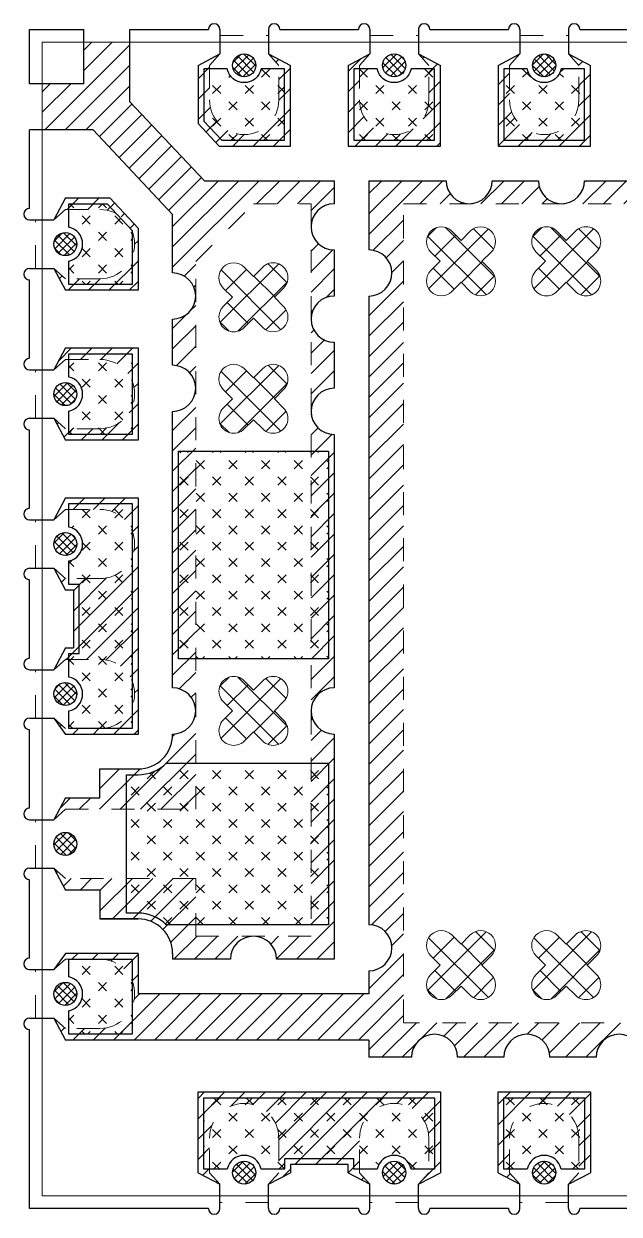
# Model space of a CAD drawing. Extents: x 2505 to 2922, y -308 to -10.
# Drawn here: x 2772.41 to 2774.99, y -50.03 to -44.87 of the extents above; entities that cross this region are included whole.
import ezdxf

# ---------------------------------------------------------------- set-up
doc = ezdxf.new("R2010")
doc.units = 0
doc.header["$LTSCALE"] = 5
doc.header["$MEASUREMENT"] = 0
doc.linetypes.add('HIDDEN2', pattern=[4.7625, 3.175, -1.5875])
doc.layers.get('0').update_dxf_attribs({"linetype": 'CONTINUOUS'})
for name, color, linetype in [('1D', 4, 'CONTINUOUS'), ('ETCH', 4, 'CONTINUOUS'), ('PKG', 2, 'CONTINUOUS'), ('PLATING', 3, 'CONTINUOUS'), ('TOP-Half-E', 6, 'CONTINUOUS')]:
    doc.layers.add(name, color=color, linetype=linetype)
pattern_1 = [(45, (2602.3224, -27.14075), (-0.07071068, 0.07071068), [0.05, -0.05]), (135, (2602.35775, -27.14075), (-0.07071068, -0.07071068), [0.05, -0.05])]
pattern_2 = [(225, (118.664977, -97.89904), (0.0441941738, -0.0441941738), [])]

msp = doc.modelspace()

# ---------------------------------------------------------------- hatches: boundary and pattern name
at = {"layer": 'ETCH'}
h = msp.add_hatch(dxfattribs=at)
h.set_pattern_fill('ANSI31', color=256, scale=0.5, angle=180)
h.set_pattern_definition(pattern_2)
h.paths.add_polyline_path([(2772.4921, -45.1295), (2772.6721, -45.1295), (2772.6721, -44.9495), (2772.8721, -44.9495), (2772.8721, -45.2072), (2773.1945, -45.5495), (2773.7571, -45.5495), (2773.7571, -45.6495, 0.414214), (2773.6571, -45.7495), (2773.6571, -45.6495), (2773.4071, -45.6495), (2773.2754, -45.7813), (2773.1246, -45.6211), (2773.0518, -45.6897), (2772.7126, -45.3295), (2772.4921, -45.3295)])
h.paths.add_polyline_path([(2773.5071, -48.9245), (2773.7571, -48.9245), (2773.7571, -47.948, -0.414214), (2773.6571, -47.848), (2773.6571, -48.8245), (2773.4071, -48.8245, -0.414214)])
h.paths.add_polyline_path([(2772.5421, -48.5295), (2772.5921, -48.5745), (2773.1571, -48.5745), (2773.1571, -48.8245), (2773.4071, -48.8245, 0.414214), (2773.3071, -48.9245), (2773.0571, -48.9245), (2773.0571, -48.8995, 0.414214), (2772.9071, -48.7495), (2772.7421, -48.7495), (2772.7421, -48.6245), (2772.5921, -48.6245)])
h.paths.add_polyline_path([(2772.5421, -48.3195), (2772.5921, -48.2245), (2772.7421, -48.2245), (2772.7421, -48.0995), (2772.9071, -48.0995, 0.414214), (2773.0571, -47.9495), (2773.0571, -47.948, 0.414214), (2773.1571, -47.848), (2773.1571, -48.2745), (2772.5921, -48.2745)])
h.paths.add_polyline_path([(2773.6571, -47.848), (2773.6571, -46.5495, 0.414214), (2773.7571, -46.6495), (2773.7571, -47.748, 0.414214)])
h.paths.add_polyline_path([(2773.0571, -47.748, -0.414214), (2773.1571, -47.848), (2773.1571, -47.1487), (2773.0571, -47.1487)])
h.paths.add_polyline_path([(2773.0571, -45.6954), (2773.0571, -45.8995), (2773.1571, -45.8995), (2773.2754, -45.7813), (2773.1246, -45.6211), (2773.0518, -45.6897)])
h.paths.add_polyline_path([(2773.0571, -47.1487), (2773.1571, -47.1487), (2773.1571, -46.7323), (2773.0571, -46.7323)])
h.paths.add_polyline_path([(2773.6571, -45.7495, 0.414214), (2773.7571, -45.8495), (2773.7571, -46.0495, 0.414214), (2773.6571, -46.1495)])
h.paths.add_polyline_path([(2773.6571, -46.1495, 0.414214), (2773.7571, -46.2495), (2773.7571, -46.4495, 0.414214), (2773.6571, -46.5495)])
h.paths.add_polyline_path([(2773.0571, -46.3495), (2773.1571, -46.3495), (2773.1571, -46.1495), (2773.0571, -46.1495)])
h.paths.add_polyline_path([(2773.0571, -46.5495), (2773.1571, -46.5495), (2773.1571, -46.3495), (2773.0571, -46.3495, -1)])
h.paths.add_polyline_path([(2773.0571, -46.7323), (2773.1571, -46.7323), (2773.1571, -46.5495), (2773.0571, -46.5495)])
h.paths.add_polyline_path([(2773.0571, -46.1495, 0.414214), (2773.1571, -46.0495), (2773.1571, -46.1495)])
h.paths.add_polyline_path([(2773.1571, -45.9495), (2773.0571, -45.9495, -0.414214), (2773.1571, -46.0495)])
h.paths.add_polyline_path([(2773.0571, -45.9495), (2773.1571, -45.9495), (2773.1571, -45.8995), (2773.0571, -45.8995)])
h = msp.add_hatch(dxfattribs=at)
h.set_pattern_fill('ANSI31', color=256, scale=0.5, angle=180)
h.set_pattern_definition(pattern_2)
h.paths.add_polyline_path([(2772.5421, -49.1795), (2772.5921, -49.2245), (2772.7421, -49.2245, 1), (2772.7421, -48.9245), (2772.5921, -48.9245), (2772.5421, -48.9695), (2772.5921, -48.8995), (2772.9071, -48.8995), (2772.9071, -49.0745), (2773.9071, -49.0745), (2773.9071, -48.9745, 1), (2773.9071, -48.7745), (2773.9071, -46.0495, 1), (2773.9071, -45.8495), (2773.9071, -45.5495), (2774.2421, -45.5495, 0.414214), (2774.3421, -45.6495), (2774.0571, -45.6495), (2774.0571, -49.1995), (2775.9271, -49.1995), (2775.9271, -45.6495), (2775.7971, -45.6495, 0.414214), (2775.8971, -45.5495), (2776.0771, -45.5495), (2776.0771, -45.8495, 1), (2776.0771, -46.0495), (2776.0771, -48.7745, 1), (2776.0771, -48.9745), (2776.0771, -49.0745), (2777.0771, -49.0745), (2777.0771, -48.8995), (2777.3921, -48.8995), (2777.4421, -48.9695), (2777.3921, -48.9245), (2777.2421, -48.9245, 1), (2777.2421, -49.2245), (2777.3921, -49.2245), (2777.4421, -49.1795), (2777.3921, -49.2745), (2776.0771, -49.2745), (2776.0771, -49.3495), (2775.8921, -49.3495, 1), (2775.6921, -49.3495), (2775.4921, -49.3495, 1), (2775.2921, -49.3495), (2775.0921, -49.3495, 1), (2774.8921, -49.3495), (2774.6921, -49.3495, 1), (2774.4921, -49.3495), (2774.2921, -49.3495, 1), (2774.0921, -49.3495), (2773.9071, -49.3495), (2773.9071, -49.2745), (2772.5921, -49.2745)])
h.paths.add_polyline_path([(2775.7671, -49.4995), (2775.7671, -49.8495), (2775.8621, -49.8995), (2775.8171, -49.8495), (2775.8171, -49.6995, -1), (2776.1171, -49.6995), (2776.1171, -49.8495), (2776.0721, -49.8995), (2776.1671, -49.8495), (2776.1671, -49.8145), (2776.4171, -49.8145), (2776.4171, -49.8495), (2776.5121, -49.8995), (2776.4671, -49.8495), (2776.4671, -49.6995, -1), (2776.7671, -49.6995), (2776.7671, -49.8495), (2776.7221, -49.8995), (2776.8171, -49.8495), (2776.8171, -49.4995)])
h.paths.add_polyline_path([(2773.1671, -49.8495), (2773.2621, -49.8995), (2773.2171, -49.8495), (2773.2171, -49.6995, -1), (2773.5171, -49.6995), (2773.5171, -49.8495), (2773.4721, -49.8995), (2773.5671, -49.8495), (2773.5671, -49.8145), (2773.8171, -49.8145), (2773.8171, -49.8495), (2773.9121, -49.8995), (2773.8671, -49.8495), (2773.8671, -49.6995, -1), (2774.1671, -49.6995), (2774.1671, -49.8495), (2774.1221, -49.8995), (2774.2171, -49.8495), (2774.2171, -49.4995), (2773.1671, -49.4995)])
h.paths.add_polyline_path([(2777.0771, -46.2745), (2777.0771, -47.3245), (2777.3921, -47.3245), (2777.4421, -47.2295), (2777.3921, -47.2745), (2777.2421, -47.2745, -1), (2777.2421, -46.9745), (2777.3921, -46.9745), (2777.4421, -47.0195), (2777.3921, -46.9245), (2777.3571, -46.9245), (2777.3571, -46.6745), (2777.3921, -46.6745), (2777.4421, -46.5795), (2777.3921, -46.6245), (2777.2421, -46.6245, -1), (2777.2421, -46.3245), (2777.3921, -46.3245), (2777.4421, -46.3695), (2777.3921, -46.2745)])
h.paths.add_polyline_path([(2772.5421, -47.0195), (2772.5921, -46.9245), (2772.9071, -46.9245), (2772.9071, -47.9495), (2772.5921, -47.9495), (2772.5421, -47.8795), (2772.5921, -47.9245), (2772.7421, -47.9245, 1), (2772.7421, -47.6245), (2772.5921, -47.6245), (2772.5421, -47.6695), (2772.5921, -47.5745), (2772.6271, -47.5745), (2772.6271, -47.3245), (2772.5921, -47.3245), (2772.5421, -47.2295), (2772.5921, -47.2745), (2772.7421, -47.2745, 1), (2772.7421, -46.9745), (2772.5921, -46.9745)])
h.paths.add_polyline_path([(2775.1671, -45.6495), (2775.1671, -45.0495), (2775.2121, -44.9995), (2775.1171, -45.0495), (2775.1171, -45.5495), (2774.8421, -45.5495, -0.414214), (2774.7421, -45.6495)])
h.paths.add_polyline_path([(2775.4221, -44.9995), (2775.5171, -45.0495), (2775.5171, -45.5495), (2775.6971, -45.5495, 0.414214), (2775.7971, -45.6495), (2775.4671, -45.6495), (2775.4671, -45.0495)])
h.paths.add_polyline_path([(2773.1671, -45.0495), (2773.1671, -45.3016), (2773.2593, -45.3995), (2773.5671, -45.3995), (2773.5671, -45.0495), (2773.4721, -44.9995), (2773.5171, -45.0495), (2773.5171, -45.1995, -1), (2773.2171, -45.1995), (2773.2171, -45.0495), (2773.2621, -44.9995)])
h.paths.add_polyline_path([(2775.7671, -45.0495), (2775.7671, -45.3995), (2776.1671, -45.3995), (2776.1671, -45.0495), (2776.0721, -44.9995), (2776.1171, -45.0495), (2776.1171, -45.1995, -1), (2775.8171, -45.1995), (2775.8171, -45.0495), (2775.8621, -44.9995)])
h.paths.add_polyline_path([(2775.1171, -49.8495), (2775.2121, -49.8995), (2775.1671, -49.8495), (2775.1671, -49.6995, -1), (2775.4671, -49.6995), (2775.4671, -49.8495), (2775.4221, -49.8995), (2775.5171, -49.8495), (2775.5171, -49.4995), (2775.1171, -49.4995)])
h.paths.add_polyline_path([(2774.4671, -49.8495), (2774.5621, -49.8995), (2774.5171, -49.8495), (2774.5171, -49.6995, -1), (2774.8171, -49.6995), (2774.8171, -49.8495), (2774.7721, -49.8995), (2774.8671, -49.8495), (2774.8671, -49.4995), (2774.4671, -49.4995)])
h.paths.add_polyline_path([(2773.8171, -45.0495), (2773.8171, -45.3995), (2774.2171, -45.3995), (2774.2171, -45.0495), (2774.1221, -44.9995), (2774.1671, -45.0495), (2774.1671, -45.1995, -1), (2773.8671, -45.1995), (2773.8671, -45.0495), (2773.9121, -44.9995)])
h.paths.add_polyline_path([(2774.4671, -45.0495), (2774.4671, -45.3995), (2774.8671, -45.3995), (2774.8671, -45.0495), (2774.7721, -44.9995), (2774.8171, -45.0495), (2774.8171, -45.1995, -1), (2774.5171, -45.1995), (2774.5171, -45.0495), (2774.5621, -44.9995)])
h.paths.add_polyline_path([(2776.4171, -45.0495), (2776.4171, -45.3995), (2776.725, -45.3995), (2776.8171, -45.3016), (2776.8171, -45.0495), (2776.7221, -44.9995), (2776.7671, -45.0495), (2776.7671, -45.1995, -1), (2776.4671, -45.1995), (2776.4671, -45.0495), (2776.5121, -44.9995)])
h.paths.add_polyline_path([(2772.5421, -46.3695), (2772.5921, -46.2745), (2772.9071, -46.2745), (2772.9071, -46.6745), (2772.5921, -46.6745), (2772.5421, -46.5795), (2772.5921, -46.6245), (2772.7421, -46.6245, 1), (2772.7421, -46.3245), (2772.5921, -46.3245)])
h.paths.add_polyline_path([(2777.0771, -45.7549), (2777.0771, -46.0245), (2777.3921, -46.0245), (2777.4421, -45.9295), (2777.3921, -45.9745), (2777.2421, -45.9745, -1), (2777.2421, -45.6745), (2777.3921, -45.6745), (2777.4421, -45.7195), (2777.3921, -45.6245), (2777.1999, -45.6245)])
h.paths.add_polyline_path([(2772.5421, -45.7195), (2772.5921, -45.6245), (2772.7843, -45.6245), (2772.9071, -45.7549), (2772.9071, -46.0245), (2772.5921, -46.0245), (2772.5421, -45.9295), (2772.5921, -45.9745), (2772.7421, -45.9745, 1), (2772.7421, -45.6745), (2772.5921, -45.6745)])
h.paths.add_polyline_path([(2777.0771, -47.5745), (2777.0771, -47.9495), (2777.3921, -47.9495), (2777.4421, -47.8795), (2777.3921, -47.9245), (2777.2421, -47.9245, -1), (2777.2421, -47.6245), (2777.3921, -47.6245), (2777.4421, -47.6695), (2777.3921, -47.5745)])
h.paths.add_polyline_path([(2774.7421, -45.6495, -0.414214), (2774.6421, -45.5495), (2774.4421, -45.5495, -0.414214), (2774.3421, -45.6495)])
h.paths.add_polyline_path([(2776.9271, -45.6954), (2777.2716, -45.3295)])
h = msp.add_hatch(dxfattribs=at)
h.set_pattern_fill('ANSI31', color=256, scale=0.5, angle=180)
h.set_pattern_definition(pattern_2)
h.paths.add_polyline_path([(2773.5071, -48.9245), (2773.7571, -48.9245), (2773.7571, -47.948, -0.414214), (2773.6571, -47.848), (2773.6571, -48.8245), (2773.4071, -48.8245, -0.414214)])
h.paths.add_polyline_path([(2772.5421, -48.5295), (2772.5921, -48.5745), (2773.1571, -48.5745), (2773.1571, -48.8245), (2773.4071, -48.8245, 0.414214), (2773.3071, -48.9245), (2773.0571, -48.9245), (2773.0571, -48.8995, 0.414214), (2772.9071, -48.7495), (2772.7421, -48.7495), (2772.7421, -48.6245), (2772.5921, -48.6245)])
h.paths.add_polyline_path([(2773.6571, -47.848), (2773.6571, -46.5495, 0.414214), (2773.7571, -46.6495), (2773.7571, -47.748, 0.414214)])
h.paths.add_polyline_path([(2773.6571, -46.1495, 0.414214), (2773.7571, -46.2495), (2773.7571, -46.4495, 0.414214), (2773.6571, -46.5495)])
h.paths.add_polyline_path([(2773.6571, -45.7495, 0.414214), (2773.7571, -45.8495), (2773.7571, -46.0495, 0.414214), (2773.6571, -46.1495)])
at = {"layer": 'PLATING', "lineweight": -3}
h = msp.add_hatch(dxfattribs=at)
h.set_pattern_fill('CROSS', color=3, scale=0.1)
h.set_pattern_definition(pattern_1)
h.paths.add_polyline_path([(2775.7921, -49.5245), (2775.7921, -49.8344), (2775.8936, -49.8344, -0.815439), (2776.0406, -49.8344), (2776.1421, -49.8344), (2776.1421, -49.7895), (2776.4421, -49.7895), (2776.4421, -49.8344), (2776.5436, -49.8344, -0.815439), (2776.6906, -49.8344), (2776.7921, -49.8344), (2776.7921, -49.5245)])
h.paths.add_polyline_path([(2773.1921, -49.8344), (2773.1921, -49.5245), (2774.1921, -49.5245), (2774.1921, -49.8344), (2774.0906, -49.8344, 0.815439), (2773.9436, -49.8344), (2773.8421, -49.8344), (2773.8421, -49.7895), (2773.5421, -49.7895), (2773.5421, -49.8344), (2773.4406, -49.8344, 0.815439), (2773.2936, -49.8344)])
h.paths.add_polyline_path([(2777.1021, -46.2995), (2777.1021, -47.2745), (2777.377, -47.2745), (2777.377, -47.198, -0.815439), (2777.377, -47.051), (2777.377, -46.9495), (2777.3321, -46.9495), (2777.3321, -46.6495), (2777.377, -46.6495), (2777.377, -46.548, -0.815439), (2777.377, -46.401), (2777.377, -46.2995)])
h.paths.add_polyline_path([(2772.6072, -47.051, -0.815439), (2772.6072, -47.198), (2772.6072, -47.2995), (2772.6521, -47.2995), (2772.6521, -47.5995), (2772.6072, -47.5995), (2772.6072, -47.701, -0.815439), (2772.6072, -47.848), (2772.6072, -47.9245), (2772.8821, -47.9245), (2772.8821, -46.9495), (2772.6072, -46.9495)])
h.paths.add_polyline_path([(2773.1921, -45.0646), (2773.1921, -45.2917), (2773.2701, -45.3745), (2773.5421, -45.3745), (2773.5421, -45.0646), (2773.4406, -45.0646, -0.815439), (2773.2936, -45.0646)])
h.paths.add_polyline_path([(2773.8421, -45.0646), (2773.8421, -45.3745), (2774.1921, -45.3745), (2774.1921, -45.0646), (2774.0906, -45.0646, -0.815439), (2773.9436, -45.0646)])
h.paths.add_polyline_path([(2776.4421, -45.3745), (2776.4421, -45.0646), (2776.5436, -45.0646, 0.815439), (2776.6906, -45.0646), (2776.7921, -45.0646), (2776.7921, -45.2917), (2776.7142, -45.3745)])
h.paths.add_polyline_path([(2774.4921, -45.0646), (2774.4921, -45.3745), (2774.8421, -45.3745), (2774.8421, -45.0646), (2774.7406, -45.0646, -0.815439), (2774.5936, -45.0646)])
h.paths.add_polyline_path([(2775.1421, -45.0646), (2775.1421, -45.3745), (2775.4921, -45.3745), (2775.4921, -45.0646), (2775.3906, -45.0646, -0.815439), (2775.2436, -45.0646)])
h.paths.add_polyline_path([(2775.7921, -45.0646), (2775.7921, -45.3745), (2776.1421, -45.3745), (2776.1421, -45.0646), (2776.0406, -45.0646, -0.815439), (2775.8936, -45.0646)])
h.paths.add_polyline_path([(2775.1421, -49.8344), (2775.1421, -49.5245), (2775.4921, -49.5245), (2775.4921, -49.8344), (2775.3906, -49.8344, 0.815439), (2775.2436, -49.8344)])
h.paths.add_polyline_path([(2774.4921, -49.8344), (2774.4921, -49.5245), (2774.8421, -49.5245), (2774.8421, -49.8344), (2774.7406, -49.8344, 0.815439), (2774.5936, -49.8344)])
h.paths.add_polyline_path([(2777.1021, -45.7648), (2777.1021, -45.9995), (2777.377, -45.9995), (2777.377, -45.898, -0.815439), (2777.377, -45.751), (2777.377, -45.6495), (2777.2107, -45.6495)])
h.paths.add_polyline_path([(2772.6072, -46.401, -0.815439), (2772.6072, -46.548), (2772.6072, -46.6495), (2772.8821, -46.6495), (2772.8821, -46.2995), (2772.6072, -46.2995)])
h.paths.add_polyline_path([(2772.6072, -45.751, -0.815439), (2772.6072, -45.898), (2772.6072, -45.9995), (2772.8821, -45.9995), (2772.8821, -45.7648), (2772.7735, -45.6495), (2772.6072, -45.6495)])
h.paths.add_polyline_path([(2777.1021, -48.9245), (2777.1021, -49.2495), (2777.377, -49.2495), (2777.377, -49.148, -0.815439), (2777.377, -49.001), (2777.377, -48.9245)])
h.paths.add_polyline_path([(2777.1021, -47.5995), (2777.1021, -47.9245), (2777.377, -47.9245), (2777.377, -47.848, -0.815439), (2777.377, -47.701), (2777.377, -47.5995)])
h.paths.add_polyline_path([(2772.6072, -49.001, -0.815439), (2772.6072, -49.148), (2772.6072, -49.2495), (2772.8821, -49.2495), (2772.8821, -48.9245), (2772.6072, -48.9245)])
h = msp.add_hatch(dxfattribs=at)
h.set_pattern_fill('CROSS', color=3, scale=0.1)
h.set_pattern_definition(pattern_1)
h.paths.add_polyline_path([(2776.2521, -48.0745), (2776.2521, -48.7745), (2776.9546, -48.7745, -0.196262), (2777.0771, -48.7245), (2777.1271, -48.7245), (2777.1271, -48.1245), (2777.0771, -48.1245, -0.196262), (2776.9546, -48.0745)])
h.paths.add_polyline_path([(2772.8571, -48.7245), (2772.8571, -48.1245), (2772.9071, -48.1245, 0.196262), (2773.0296, -48.0745), (2773.7321, -48.0745), (2773.7321, -48.7745), (2773.0296, -48.7745, 0.196262), (2772.9071, -48.7245)])
h.paths.add_polyline_path([(2773.0821, -47.6215), (2773.0821, -46.7215), (2773.7321, -46.7215), (2773.7321, -47.6215)])
h.paths.add_polyline_path([(2776.2521, -46.1911), (2776.2521, -47.0911), (2776.9021, -47.0911), (2776.9021, -46.1911)])
at = {"layer": 'TOP-Half-E', "lineweight": -3}
h = msp.add_hatch(dxfattribs=at)
h.set_pattern_fill('ANSI37', color=6, scale=0.2)
h.set_pattern_definition([(45, (2609.27575, -27.140749), (-0.0176776695, 0.0176776695), []), (135, (2609.27575, -27.140749), (-0.0176776695, -0.0176776695), [])])
h.paths.add_polyline_path([(2773.4171, -45.0495, 1), (2773.3171, -45.0495, 1)])
h.paths.add_polyline_path([(2775.3671, -45.0495, 1), (2775.2671, -45.0495, 1)])
h.paths.add_polyline_path([(2777.4421, -45.8245, 1), (2777.3421, -45.8245, 1)])
h.paths.add_polyline_path([(2775.3671, -45.4995, 1), (2775.2671, -45.4995, 1)])
h.paths.add_polyline_path([(2776.6671, -45.0495, 1), (2776.5671, -45.0495, 1)])
h.paths.add_polyline_path([(2772.6421, -49.0745, 1), (2772.5421, -49.0745, 1)])
h.paths.add_polyline_path([(2774.0671, -45.0495, 1), (2773.9671, -45.0495, 1)])
h.paths.add_polyline_path([(2776.6671, -49.8495, 1), (2776.5671, -49.8495, 1)])
h.paths.add_polyline_path([(2775.3671, -49.8495, 1), (2775.2671, -49.8495, 1)])
h.paths.add_polyline_path([(2774.0671, -49.8495, 1), (2773.9671, -49.8495, 1)])
h.paths.add_polyline_path([(2774.7171, -45.0495, 1), (2774.6171, -45.0495, 1)])
h.paths.add_polyline_path([(2777.4421, -46.4745, 1), (2777.3421, -46.4745, 1)])
h.paths.add_polyline_path([(2774.7171, -49.8495, 1), (2774.6171, -49.8495, 1)])
h.paths.add_polyline_path([(2777.4421, -48.4245, 1), (2777.3421, -48.4245, 1)])
h.paths.add_polyline_path([(2777.4421, -47.1245, 1), (2777.3421, -47.1245, 1)])
h.paths.add_polyline_path([(2773.4171, -49.8495, 1), (2773.3171, -49.8495, 1)])
h.paths.add_polyline_path([(2777.4421, -49.0745, 1), (2777.3421, -49.0745, 1)])
h.paths.add_polyline_path([(2772.6421, -47.7745, 1), (2772.5421, -47.7745, 1)])
h.paths.add_polyline_path([(2776.0171, -45.0495, 1), (2775.9171, -45.0495, 1)])
h.paths.add_polyline_path([(2776.0171, -49.8495, 1), (2775.9171, -49.8495, 1)])
h.paths.add_polyline_path([(2772.6421, -48.4245, 1), (2772.5421, -48.4245, 1)])
h.paths.add_polyline_path([(2772.6421, -46.4745, 1), (2772.5421, -46.4745, 1)])
h.paths.add_polyline_path([(2777.4421, -47.7745, 1), (2777.3421, -47.7745, 1)])
h.paths.add_polyline_path([(2772.6421, -47.1245, 1), (2772.5421, -47.1245, 1)])
h.paths.add_polyline_path([(2772.6421, -45.8245, 1), (2772.5421, -45.8245, 1)])
at = {"layer": 'TOP-Half-E', "lineweight": 5}
h = msp.add_hatch(dxfattribs=at)
h.set_pattern_fill('ANSI37', color=256, scale=0.02565)
h.set_pattern_definition([(315, (219.30733, 1333.85203), (-0.0575858924, -0.0575858924), []), (225, (219.30733, 1333.85203), (-0.0575858924, 0.0575858924), [])])
h.paths.add_polyline_path([(2774.3974, -45.8991), (2774.4376, -45.859, 1), (2774.3469, -45.7683), (2774.3067, -45.8084), (2774.2666, -45.7683, 1), (2774.1759, -45.859), (2774.2161, -45.8991), (2774.1759, -45.9393, 1), (2774.2666, -46.03), (2774.3067, -45.9898), (2774.3469, -46.03, 1), (2774.4376, -45.9393)])
h = msp.add_hatch(dxfattribs=at)
h.set_pattern_fill('ANSI37', color=256, scale=0.02565)
h.set_pattern_definition([(315, (219.76333, 1333.85203), (-0.0575858924, -0.0575858924), []), (225, (219.76333, 1333.85203), (-0.0575858924, 0.0575858924), [])])
h.paths.add_polyline_path([(2774.8534, -45.8991), (2774.8936, -45.859, 1), (2774.8029, -45.7683), (2774.7627, -45.8084), (2774.7226, -45.7683, 1), (2774.6319, -45.859), (2774.6721, -45.8991), (2774.6319, -45.9393, 1), (2774.7226, -46.03), (2774.7627, -45.9898), (2774.8029, -46.03, 1), (2774.8936, -45.9393)])
h = msp.add_hatch(dxfattribs=at)
h.set_pattern_fill('ANSI37', color=256, scale=0.02565)
h.set_pattern_definition([(45, (218.4077, -1425.80614), (-0.0575858924, 0.0575858924), []), (135, (218.4077, -1425.80614), (-0.0575858924, -0.0575858924), [])])
h.paths.add_polyline_path([(2773.4978, -46.055), (2773.538, -46.0952, -1), (2773.4473, -46.1858), (2773.4071, -46.1457), (2773.367, -46.1858, -1), (2773.2763, -46.0952), (2773.3164, -46.055), (2773.2763, -46.0148, -1), (2773.367, -45.9242), (2773.4071, -45.9643), (2773.4473, -45.9242, -1), (2773.538, -46.0148)])
h = msp.add_hatch(dxfattribs=at)
h.set_pattern_fill('ANSI37', color=256, scale=0.02565)
h.set_pattern_definition([(45, (218.4077, -1426.24614), (-0.0575858924, 0.0575858924), []), (135, (218.4077, -1426.24614), (-0.0575858924, -0.0575858924), [])])
h.paths.add_polyline_path([(2773.4978, -46.495), (2773.538, -46.5352, -1), (2773.4473, -46.6258), (2773.4071, -46.5857), (2773.367, -46.6258, -1), (2773.2763, -46.5352), (2773.3164, -46.495), (2773.2763, -46.4548, -1), (2773.367, -46.3642), (2773.4071, -46.4043), (2773.4473, -46.3642, -1), (2773.538, -46.4548)])
h = msp.add_hatch(dxfattribs=at)
h.set_pattern_fill('ANSI37', color=256, scale=0.02565, angle=360)
h.set_pattern_definition([(315, (218.4077, 1331.90315), (-0.0575858924, -0.0575858924), []), (225, (218.4077, 1331.90315), (-0.0575858924, 0.0575858924), [])])
h.paths.add_polyline_path([(2773.4978, -47.848), (2773.538, -47.8078, 1), (2773.4473, -47.7171), (2773.4071, -47.7573), (2773.367, -47.7171, 1), (2773.2763, -47.8078), (2773.3164, -47.848), (2773.2763, -47.8881, 1), (2773.367, -47.9788), (2773.4071, -47.9387), (2773.4473, -47.9788, 1), (2773.538, -47.8881)])
h = msp.add_hatch(dxfattribs=at)
h.set_pattern_fill('ANSI37', color=256, scale=0.02565, angle=360)
h.set_pattern_definition([(45, (219.30733, -1428.70101), (-0.0575858924, 0.0575858924), []), (135, (219.30733, -1428.70101), (-0.0575858924, -0.0575858924), [])])
h.paths.add_polyline_path([(2774.3974, -48.9499), (2774.4376, -48.99, -1), (2774.3469, -49.0807), (2774.3067, -49.0406), (2774.2666, -49.0807, -1), (2774.1759, -48.99), (2774.2161, -48.9499), (2774.1759, -48.9097, -1), (2774.2666, -48.819), (2774.3067, -48.8592), (2774.3469, -48.819, -1), (2774.4376, -48.9097)])
h = msp.add_hatch(dxfattribs=at)
h.set_pattern_fill('ANSI37', color=256, scale=0.02565, angle=360)
h.set_pattern_definition([(45, (219.76333, -1428.70101), (-0.0575858924, 0.0575858924), []), (135, (219.76333, -1428.70101), (-0.0575858924, -0.0575858924), [])])
h.paths.add_polyline_path([(2774.8534, -48.9499), (2774.8936, -48.99, -1), (2774.8029, -49.0807), (2774.7627, -49.0406), (2774.7226, -49.0807, -1), (2774.6319, -48.99), (2774.6721, -48.9499), (2774.6319, -48.9097, -1), (2774.7226, -48.819), (2774.7627, -48.8592), (2774.8029, -48.819, -1), (2774.8936, -48.9097)])

# ---------------------------------------------------------------- linework, layer by layer
for p, q in [((2772.6721, -45.1295), (2772.6721, -44.8945)), ((2772.8721, -45.2072), (2772.8721, -44.8945)), ((2773.2621, -44.8945), (2773.2621, -44.9995)), ((2773.2621, -44.8945), (2773.2621, -44.9995)), ((2773.4721, -44.8945), (2773.4721, -44.9995)), ((2773.4721, -44.8945), (2773.4721, -44.9995)), ((2773.9121, -44.8945), (2773.9121, -44.9995)), ((2773.9121, -44.8945), (2773.9121, -44.9995)), ((2774.1221, -44.8945), (2774.1221, -44.9995)), ((2774.1221, -44.8945), (2774.1221, -44.9995)), ((2774.5621, -44.8945), (2774.5621, -44.9995)), ((2774.5621, -44.8945), (2774.5621, -44.9995)), ((2774.7721, -44.8945), (2774.7721, -44.9995)), ((2774.7721, -44.8945), (2774.7721, -44.9995)), ((2773.1671, -45.0495), (2773.2621, -44.9995)), ((2773.4721, -44.9995), (2773.5671, -45.0495)), ((2773.8171, -45.0495), (2773.9121, -44.9995)), ((2774.1221, -44.9995), (2774.2171, -45.0495)), ((2774.4671, -45.0495), (2774.5621, -44.9995)), ((2774.7721, -44.9995), (2774.8671, -45.0495)), ((2773.1671, -45.0495), (2773.1671, -45.3016)), ((2773.5671, -45.3995), (2773.5671, -45.0495)), ((2773.8171, -45.0495), (2773.8171, -45.3995)), ((2774.2171, -45.3995), (2774.2171, -45.0495)), ((2774.4671, -45.0495), (2774.4671, -45.3995)), ((2774.8671, -45.3995), (2774.8671, -45.0495)), ((2772.6721, -45.1295), (2772.4371, -45.1295)), ((2773.1945, -45.5495), (2772.8721, -45.2072)), ((2773.2593, -45.3995), (2773.1671, -45.3016)), ((2772.7126, -45.3295), (2772.4371, -45.3295)), ((2773.0571, -45.6954), (2772.7126, -45.3295)), ((2773.2593, -45.3995), (2773.5671, -45.3995)), ((2773.8171, -45.3995), (2774.2171, -45.3995)), ((2774.4671, -45.3995), (2774.8671, -45.3995)), ((2773.1945, -45.5495), (2773.7571, -45.5495)), ((2773.7571, -45.5495), (2773.7571, -45.6495)), ((2773.9071, -45.5495), (2773.9071, -45.8495)), ((2772.5921, -45.6245), (2772.5421, -45.7195)), ((2772.5921, -45.6245), (2772.7843, -45.6245)), ((2772.9071, -45.7549), (2772.7843, -45.6245)), ((2773.0571, -45.9495), (2773.0571, -45.6954)), ((2772.4371, -45.7195), (2772.5421, -45.7195)), ((2772.4371, -45.7195), (2772.5421, -45.7195)), ((2772.9071, -45.7549), (2772.9071, -46.0245)), ((2773.7571, -45.8495), (2773.7571, -46.0495)), ((2772.4371, -45.9295), (2772.5421, -45.9295)), ((2772.4371, -45.9295), (2772.5421, -45.9295)), ((2772.5421, -45.9295), (2772.5921, -46.0245)), ((2772.9071, -46.0245), (2772.5921, -46.0245)), ((2773.9071, -46.0495), (2773.9071, -48.7745)), ((2773.0571, -46.3495), (2773.0571, -46.1495)), ((2772.5921, -46.2745), (2772.5421, -46.3695)), ((2772.5921, -46.2745), (2772.9071, -46.2745)), ((2772.9071, -46.2745), (2772.9071, -46.6745)), ((2773.7571, -46.2495), (2773.7571, -46.4495)), ((2772.4371, -46.3695), (2772.5421, -46.3695)), ((2772.4371, -46.3695), (2772.5421, -46.3695)), ((2772.4371, -46.5795), (2772.5421, -46.5795)), ((2772.4371, -46.5795), (2772.5421, -46.5795)), ((2772.5421, -46.5795), (2772.5921, -46.6745)), ((2773.0571, -47.748), (2773.0571, -46.5495)), ((2772.9071, -46.6745), (2772.5921, -46.6745)), ((2773.7571, -46.6495), (2773.7571, -47.748)), ((2772.5921, -46.9245), (2772.5421, -47.0195)), ((2772.5921, -46.9245), (2772.9071, -46.9245)), ((2772.9071, -46.9245), (2772.9071, -47.9495)), ((2772.4371, -47.0195), (2772.5421, -47.0195)), ((2772.4371, -47.0195), (2772.5421, -47.0195)), ((2772.4371, -47.2295), (2772.5421, -47.2295)), ((2772.4371, -47.2295), (2772.5421, -47.2295)), ((2772.5421, -47.2295), (2772.5921, -47.3245)), ((2772.6271, -47.3245), (2772.5921, -47.3245)), ((2772.5921, -47.5745), (2772.5421, -47.6695)), ((2772.5921, -47.5745), (2772.6271, -47.5745)), ((2772.4371, -47.6695), (2772.5421, -47.6695)), ((2772.4371, -47.6695), (2772.5421, -47.6695)), ((2772.4371, -47.8795), (2772.5421, -47.8795)), ((2772.4371, -47.8795), (2772.5421, -47.8795)), ((2772.5421, -47.8795), (2772.5921, -47.9495)), ((2772.9071, -47.9495), (2772.5921, -47.9495)), ((2773.0571, -47.9495), (2773.0571, -47.948)), ((2773.7571, -47.948), (2773.7571, -48.9245)), ((2772.7421, -48.0995), (2772.9071, -48.0995)), ((2772.7421, -48.2245), (2772.7421, -48.0995)), ((2772.5921, -48.2245), (2772.5421, -48.3195)), ((2772.5921, -48.2245), (2772.7421, -48.2245)), ((2772.4371, -48.3195), (2772.5421, -48.3195)), ((2772.4371, -48.3195), (2772.5421, -48.3195)), ((2772.4371, -48.5295), (2772.5421, -48.5295)), ((2772.4371, -48.5295), (2772.5421, -48.5295)), ((2772.5421, -48.5295), (2772.5921, -48.6245)), ((2772.7421, -48.6245), (2772.5921, -48.6245)), ((2772.7421, -48.6245), (2772.7421, -48.7495)), ((2772.9071, -48.7495), (2772.7421, -48.7495)), ((2772.7421, -48.7495), (2772.9071, -48.7495)), ((2772.5921, -48.8995), (2772.5421, -48.9695)), ((2772.9071, -48.8995), (2772.5921, -48.8995)), ((2772.9071, -48.8995), (2772.9071, -49.0745)), ((2773.0571, -48.8995), (2773.0571, -48.9245)), ((2772.4371, -48.9695), (2772.5421, -48.9695)), ((2772.4371, -48.9695), (2772.5421, -48.9695)), ((2773.9071, -48.9745), (2773.9071, -49.0745)), ((2772.4371, -49.1795), (2772.5421, -49.1795)), ((2772.4371, -49.1795), (2772.5421, -49.1795)), ((2772.5421, -49.1795), (2772.5921, -49.2745)), ((2773.9071, -49.2745), (2772.5921, -49.2745)), ((2773.9071, -49.2745), (2773.9071, -49.3495)), ((2773.1671, -49.8495), (2773.1671, -49.4995)), ((2773.1671, -49.4995), (2774.2171, -49.4995)), ((2774.2171, -49.4995), (2774.2171, -49.8495)), ((2774.4671, -49.8495), (2774.4671, -49.4995)), ((2774.4671, -49.4995), (2774.8671, -49.4995)), ((2774.8671, -49.4995), (2774.8671, -49.8495)), ((2773.5671, -49.8145), (2773.5671, -49.8495)), ((2773.8171, -49.8495), (2773.8171, -49.8145)), ((2773.1671, -49.8495), (2773.2621, -49.8995)), ((2773.4721, -49.8995), (2773.5671, -49.8495)), ((2773.8171, -49.8495), (2773.9121, -49.8995)), ((2774.1221, -49.8995), (2774.2171, -49.8495)), ((2774.4671, -49.8495), (2774.5621, -49.8995)), ((2774.7721, -49.8995), (2774.8671, -49.8495)), ((2773.2621, -50.0045), (2773.2621, -49.8995)), ((2773.2621, -50.0045), (2773.2621, -49.8995)), ((2773.4721, -50.0045), (2773.4721, -49.8995)), ((2773.4721, -50.0045), (2773.4721, -49.8995)), ((2773.9121, -50.0045), (2773.9121, -49.8995)), ((2773.9121, -50.0045), (2773.9121, -49.8995)), ((2774.1221, -50.0045), (2774.1221, -49.8995)), ((2774.1221, -50.0045), (2774.1221, -49.8995)), ((2774.5621, -50.0045), (2774.5621, -49.8995)), ((2774.5621, -50.0045), (2774.5621, -49.8995)), ((2774.7721, -50.0045), (2774.7721, -49.8995)), ((2774.7721, -50.0045), (2774.7721, -49.8995))]:
    msp.add_line(p, q)
for points in [[(2772.4371, -45.1295), (2772.4371, -44.8945), (2772.6721, -44.8945)], [(2772.8721, -44.8945), (2773.2121, -44.8945)], [(2773.5221, -44.8945), (2773.8621, -44.8945)], [(2774.1721, -44.8945), (2774.5121, -44.8945)], [(2774.8221, -44.8945), (2775.1621, -44.8945)], [(2772.4371, -45.6695), (2772.4371, -45.3295)], [(2773.9071, -45.5495), (2774.2421, -45.5495)], [(2774.4421, -45.5495), (2774.6421, -45.5495)], [(2774.8421, -45.5495), (2775.1171, -45.5495)], [(2772.4371, -46.3195), (2772.4371, -45.9795)], [(2772.4371, -46.9695), (2772.4371, -46.6295)], [(2772.4371, -47.6195), (2772.4371, -47.2795)], [(2772.6271, -47.3245), (2772.6271, -47.5745)], [(2772.4371, -48.2695), (2772.4371, -47.9295)], [(2772.4371, -48.9195), (2772.4371, -48.5795)], [(2773.9071, -49.0745), (2772.9071, -49.0745)], [(2773.2121, -50.0045), (2772.4371, -50.0045), (2772.4371, -49.2295)], [(2774.0921, -49.3495), (2773.9071, -49.3495)], [(2774.4921, -49.3495), (2774.2921, -49.3495)], [(2774.8921, -49.3495), (2774.6921, -49.3495)], [(2773.8171, -49.8145), (2773.5671, -49.8145)], [(2773.8621, -50.0045), (2773.5221, -50.0045)], [(2774.5121, -50.0045), (2774.1721, -50.0045)], [(2775.1621, -50.0045), (2774.8221, -50.0045)]]:
    msp.add_lwpolyline(points)
msp.add_lwpolyline([(2773.7571, -48.9245), (2773.5071, -48.9245, 1), (2773.3071, -48.9245), (2773.0571, -48.9245)], format="xyb")
for centre in [(2773.3671, -45.0495), (2774.0171, -45.0495), (2774.6671, -45.0495), (2772.5921, -45.8245), (2772.5921, -46.4745), (2772.5921, -47.1245), (2772.5921, -47.7745), (2772.5921, -48.4245), (2772.5921, -49.0745), (2773.3671, -49.8495), (2774.0171, -49.8495), (2774.6671, -49.8495)]:
    msp.add_circle(centre, 0.05)
for centre, radius, start, end in [((2773.2371, -44.8945), 0.025, 0, 180), ((2773.4971, -44.8945), 0.025, 0, 180), ((2773.8871, -44.8945), 0.025, 0, 180), ((2774.1471, -44.8945), 0.025, 0, 180), ((2774.5371, -44.8945), 0.025, 0, 180), ((2774.7971, -44.8945), 0.025, 0, 180), ((2774.3421, -45.5495), 0.1, 180, 0), ((2774.7421, -45.5495), 0.1, 180, 0), ((2773.7571, -45.7495), 0.1, 90, 270), ((2772.4371, -45.6945), 0.025, 90, 270), ((2773.9071, -45.9495), 0.1, 270, 90), ((2772.4371, -45.9545), 0.025, 90, 270), ((2773.0571, -46.0495), 0.1, 270, 90), ((2773.7571, -46.1495), 0.1, 90, 270), ((2772.4371, -46.3445), 0.025, 90, 270), ((2773.0571, -46.4495), 0.1, 270, 90), ((2773.7571, -46.5495), 0.1, 90, 270), ((2772.4371, -46.6045), 0.025, 90, 270), ((2772.4371, -46.9945), 0.025, 90, 270), ((2772.4371, -47.2545), 0.025, 90, 270), ((2772.4371, -47.6445), 0.025, 90, 270), ((2773.0571, -47.848), 0.1, 270, 90), ((2773.7571, -47.848), 0.1, 90, 270), ((2772.4371, -47.9045), 0.025, 90, 270), ((2772.9071, -47.9495), 0.15, 270, 360), ((2772.4371, -48.2945), 0.025, 90, 270), ((2772.4371, -48.5545), 0.025, 90, 270), ((2772.9071, -48.8995), 0.15, 0, 90), ((2773.9071, -48.8745), 0.1, 270, 90), ((2772.4371, -48.9445), 0.025, 90, 270), ((2772.4371, -49.2045), 0.025, 90, 270), ((2774.1921, -49.3495), 0.1, 0, 180), ((2774.5921, -49.3495), 0.1, 0, 180), ((2774.9921, -49.3495), 0.1, 0, 180), ((2773.2371, -50.0045), 0.025, 180, 360), ((2773.4971, -50.0045), 0.025, 180, 360), ((2773.8871, -50.0045), 0.025, 180, 360), ((2774.1471, -50.0045), 0.025, 180, 360), ((2774.5371, -50.0045), 0.025, 180, 360), ((2774.7971, -50.0045), 0.025, 180, 360)]:
    msp.add_arc(centre, radius, start, end)
at = {"layer": '1D', "linetype": 'HIDDEN2', "lineweight": 13, "ltscale": 0.005}
for p, q in [((2773.2621, -44.9995), (2773.2171, -45.0495)), ((2773.4721, -44.9995), (2773.5171, -45.0495)), ((2773.9121, -44.9995), (2773.8671, -45.0495)), ((2774.1221, -44.9995), (2774.1671, -45.0495)), ((2774.5621, -44.9995), (2774.5171, -45.0495)), ((2774.7721, -44.9995), (2774.8171, -45.0495)), ((2773.2171, -45.0495), (2773.2171, -45.1995)), ((2773.5171, -45.1995), (2773.5171, -45.0495)), ((2773.8671, -45.0495), (2773.8671, -45.1995)), ((2774.1671, -45.1995), (2774.1671, -45.0495)), ((2774.5171, -45.0495), (2774.5171, -45.1995)), ((2774.8171, -45.1995), (2774.8171, -45.0495)), ((2772.5421, -45.7195), (2772.5921, -45.6745)), ((2772.5921, -45.6745), (2772.7421, -45.6745)), ((2772.5421, -45.9295), (2772.5921, -45.9745)), ((2772.7421, -45.9745), (2772.5921, -45.9745)), ((2772.5421, -46.3695), (2772.5921, -46.3245)), ((2772.5921, -46.3245), (2772.7421, -46.3245)), ((2772.5421, -46.5795), (2772.5921, -46.6245)), ((2772.7421, -46.6245), (2772.5921, -46.6245)), ((2772.5421, -47.0195), (2772.5921, -46.9745)), ((2772.5921, -46.9745), (2772.7421, -46.9745)), ((2772.5421, -47.2295), (2772.5921, -47.2745)), ((2772.7421, -47.2745), (2772.5921, -47.2745)), ((2772.5421, -47.6695), (2772.5921, -47.6245)), ((2772.5921, -47.6245), (2772.7421, -47.6245)), ((2772.5421, -47.8795), (2772.5921, -47.9245)), ((2772.7421, -47.9245), (2772.5921, -47.9245)), ((2772.5421, -48.3195), (2772.5921, -48.2745)), ((2772.5921, -48.2745), (2773.1571, -48.2745)), ((2772.5421, -48.5295), (2772.5921, -48.5745)), ((2773.1571, -48.5745), (2772.5921, -48.5745)), ((2772.5421, -48.9695), (2772.5921, -48.9245)), ((2772.5921, -48.9245), (2772.7421, -48.9245)), ((2772.5421, -49.1795), (2772.5921, -49.2245)), ((2772.7421, -49.2245), (2772.5921, -49.2245)), ((2773.2171, -49.8495), (2773.2171, -49.6995)), ((2773.5171, -49.6995), (2773.5171, -49.8495)), ((2773.8671, -49.8495), (2773.8671, -49.6995)), ((2774.1671, -49.6995), (2774.1671, -49.8495)), ((2774.5171, -49.8495), (2774.5171, -49.6995)), ((2774.8171, -49.6995), (2774.8171, -49.8495)), ((2773.2621, -49.8995), (2773.2171, -49.8495)), ((2773.4721, -49.8995), (2773.5171, -49.8495)), ((2773.9121, -49.8995), (2773.8671, -49.8495)), ((2774.1221, -49.8995), (2774.1671, -49.8495)), ((2774.5621, -49.8995), (2774.5171, -49.8495)), ((2774.7721, -49.8995), (2774.8171, -49.8495))]:
    msp.add_line(p, q, dxfattribs=at)
for points in [[(2773.2621, -44.9195), (2773.4721, -44.9195)], [(2773.9121, -44.9195), (2774.1221, -44.9195)], [(2774.5621, -44.9195), (2774.7721, -44.9195)], [(2773.1571, -48.2745), (2773.1571, -45.8995), (2773.4071, -45.6495), (2773.6571, -45.6495), (2773.6571, -48.8245), (2773.1571, -48.8245), (2773.1571, -48.5745)], [(2775.4671, -45.6495), (2775.9271, -45.6495), (2775.9271, -49.1995), (2774.0571, -49.1995), (2774.0571, -45.6495), (2775.1671, -45.6495)], [(2772.4621, -45.9295), (2772.4621, -45.7195)], [(2772.4621, -46.5795), (2772.4621, -46.3695)], [(2772.4621, -47.2295), (2772.4621, -47.0195)], [(2772.4621, -47.8795), (2772.4621, -47.6695)], [(2772.4621, -48.5295), (2772.4621, -48.3195)], [(2772.4621, -49.1795), (2772.4621, -48.9695)], [(2773.4721, -49.9795), (2773.2621, -49.9795)], [(2774.1221, -49.9795), (2773.9121, -49.9795)], [(2774.7721, -49.9795), (2774.5621, -49.9795)]]:
    msp.add_lwpolyline(points, dxfattribs=at)
for centre, start, end in [((2773.3671, -45.1995), 180, 0), ((2774.0171, -45.1995), 180, 0), ((2774.6671, -45.1995), 180, 0), ((2772.7421, -45.8245), 270, 90), ((2772.7421, -46.4745), 270, 90), ((2772.7421, -47.1245), 270, 90), ((2772.7421, -47.7745), 270, 90), ((2772.7421, -49.0745), 270, 90), ((2773.3671, -49.6995), 0, 180), ((2774.0171, -49.6995), 0, 180), ((2774.6671, -49.6995), 0, 180)]:
    msp.add_arc(centre, 0.15, start, end, dxfattribs=at)
at = {"layer": 'PKG', "color": 2, "linetype": 'ByBlock', "lineweight": 9, "ltscale": 0.3}
msp.add_lwpolyline([(2772.4921, -44.9495), (2777.4921, -44.9495), (2777.4921, -49.9495), (2772.4921, -49.9495)], close=True, dxfattribs=at)
at = {"layer": 'PLATING', "color": 3, "lineweight": -3}
for points in [[(2773.2701, -45.3745), (2773.5421, -45.3745), (2773.5421, -45.0646), (2773.4406, -45.0646, -0.815439), (2773.2936, -45.0646), (2773.1921, -45.0646), (2773.1921, -45.2917)], [(2774.1921, -45.3745), (2774.1921, -45.0646), (2774.0906, -45.0646, -0.815439), (2773.9436, -45.0646), (2773.8421, -45.0646), (2773.8421, -45.3745)], [(2774.8421, -45.3745), (2774.8421, -45.0646), (2774.7406, -45.0646, -0.815439), (2774.5936, -45.0646), (2774.4921, -45.0646), (2774.4921, -45.3745)], [(2772.8821, -45.7648), (2772.8821, -45.9995), (2772.6072, -45.9995), (2772.6072, -45.898, 0.815439), (2772.6072, -45.751), (2772.6072, -45.6495), (2772.7735, -45.6495)], [(2772.8821, -46.6495), (2772.6072, -46.6495), (2772.6072, -46.548, 0.815439), (2772.6072, -46.401), (2772.6072, -46.2995), (2772.8821, -46.2995)], [(2772.6521, -47.5995), (2772.6521, -47.2995), (2772.6072, -47.2995), (2772.6072, -47.198, 0.815439), (2772.6072, -47.051), (2772.6072, -46.9495), (2772.8821, -46.9495), (2772.8821, -47.9245), (2772.6072, -47.9245), (2772.6072, -47.848, 0.815439), (2772.6072, -47.701), (2772.6072, -47.5995)], [(2772.8821, -49.2495), (2772.6072, -49.2495), (2772.6072, -49.148, 0.815439), (2772.6072, -49.001), (2772.6072, -48.9245), (2772.8821, -48.9245)], [(2773.8421, -49.7895), (2773.5421, -49.7895), (2773.5421, -49.8344), (2773.4406, -49.8344, 0.815439), (2773.2936, -49.8344), (2773.1921, -49.8344), (2773.1921, -49.5245), (2774.1921, -49.5245), (2774.1921, -49.8344), (2774.0906, -49.8344, 0.815439), (2773.9436, -49.8344), (2773.8421, -49.8344)], [(2774.8421, -49.5245), (2774.8421, -49.8344), (2774.7406, -49.8344, 0.815439), (2774.5936, -49.8344), (2774.4921, -49.8344), (2774.4921, -49.5245)]]:
    msp.add_lwpolyline(points, format="xyb", close=True, dxfattribs=at)
msp.add_lwpolyline([(2773.0821, -47.6215), (2773.0821, -46.7215), (2773.7321, -46.7215), (2773.7321, -47.6215)], close=True, dxfattribs=at)
msp.add_lwpolyline([(2773.0296, -48.0745), (2773.7321, -48.0745), (2773.7321, -48.7745), (2773.0296, -48.7745, 0.196262), (2772.9071, -48.7245), (2772.8571, -48.7245), (2772.8571, -48.1245), (2772.9071, -48.1245, 0.196262), (2773.0296, -48.0745)], format="xyb", dxfattribs=at)
at = {"layer": 'TOP-Half-E', "lineweight": 5}
for points in [[(2774.4376, -45.859, 1), (2774.3469, -45.7683), (2774.3067, -45.8084), (2774.2666, -45.7683, 1), (2774.1759, -45.859), (2774.2161, -45.8991), (2774.1759, -45.9393, 1), (2774.2666, -46.03), (2774.3067, -45.9898), (2774.3469, -46.03, 1), (2774.4376, -45.9393), (2774.3974, -45.8991)], [(2774.8936, -45.859, 1), (2774.8029, -45.7683), (2774.7627, -45.8084), (2774.7226, -45.7683, 1), (2774.6319, -45.859), (2774.6721, -45.8991), (2774.6319, -45.9393, 1), (2774.7226, -46.03), (2774.7627, -45.9898), (2774.8029, -46.03, 1), (2774.8936, -45.9393), (2774.8534, -45.8991)], [(2773.538, -46.0952, -1), (2773.4473, -46.1858), (2773.4071, -46.1457), (2773.367, -46.1858, -1), (2773.2763, -46.0952), (2773.3164, -46.055), (2773.2763, -46.0148, -1), (2773.367, -45.9242), (2773.4071, -45.9643), (2773.4473, -45.9242, -1), (2773.538, -46.0148), (2773.4978, -46.055)], [(2773.538, -46.5352, -1), (2773.4473, -46.6258), (2773.4071, -46.5857), (2773.367, -46.6258, -1), (2773.2763, -46.5352), (2773.3164, -46.495), (2773.2763, -46.4548, -1), (2773.367, -46.3642), (2773.4071, -46.4043), (2773.4473, -46.3642, -1), (2773.538, -46.4548), (2773.4978, -46.495)], [(2773.538, -47.8078, 1), (2773.4473, -47.7171), (2773.4071, -47.7573), (2773.367, -47.7171, 1), (2773.2763, -47.8078), (2773.3164, -47.848), (2773.2763, -47.8881, 1), (2773.367, -47.9788), (2773.4071, -47.9387), (2773.4473, -47.9788, 1), (2773.538, -47.8881), (2773.4978, -47.848)], [(2774.4376, -48.99, -1), (2774.3469, -49.0807), (2774.3067, -49.0406), (2774.2666, -49.0807, -1), (2774.1759, -48.99), (2774.2161, -48.9499), (2774.1759, -48.9097, -1), (2774.2666, -48.819), (2774.3067, -48.8592), (2774.3469, -48.819, -1), (2774.4376, -48.9097), (2774.3974, -48.9499)], [(2774.8936, -48.99, -1), (2774.8029, -49.0807), (2774.7627, -49.0406), (2774.7226, -49.0807, -1), (2774.6319, -48.99), (2774.6721, -48.9499), (2774.6319, -48.9097, -1), (2774.7226, -48.819), (2774.7627, -48.8592), (2774.8029, -48.819, -1), (2774.8936, -48.9097), (2774.8534, -48.9499)]]:
    msp.add_lwpolyline(points, format="xyb", close=True, dxfattribs=at)

doc.saveas('drawing.dxf')
